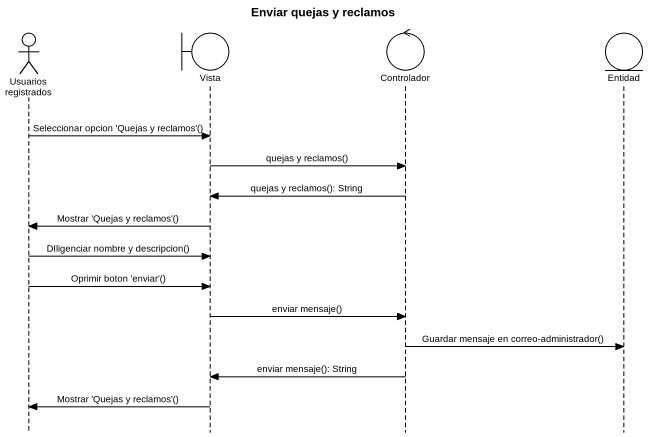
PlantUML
@startuml
title Enviar quejas y reclamos
hide footbox
actor "Usuarios registrados" as Usuarios_registrados
boundary Vista
control Controlador
entity Entidad

Usuarios_registrados -> Vista : Seleccionar opcion 'Quejas y reclamos'()
Vista -> Controlador : quejas y reclamos()
Controlador -> Vista : quejas y reclamos(): String
Vista -> Usuarios_registrados : Mostrar 'Quejas y reclamos'()
Usuarios_registrados -> Vista : DIligenciar nombre y descripcion()
Usuarios_registrados -> Vista : Oprimir boton 'enviar'()
Vista -> Controlador : enviar mensaje()
Controlador -> Entidad : Guardar mensaje en correo-administrador()
Controlador -> Vista : enviar mensaje(): String
Vista -> Usuarios_registrados : Mostrar 'Quejas y reclamos'()
@enduml
